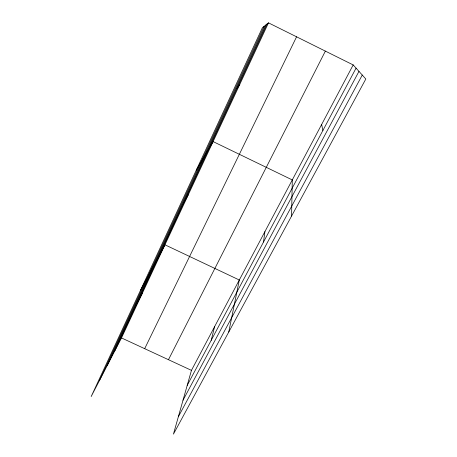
<?xml version="1.0" encoding="UTF-8"?>
<svg xmlns="http://www.w3.org/2000/svg" width="457" height="457" viewBox="0 0 457 457"><rect width="100%" height="100%" fill="white"/><g stroke="black" fill="none" stroke-linecap="round" stroke-linejoin="round"><path stroke-width="0.69" d="M291.577 216.058L292.286 179.927L213.099 141.584L196.253 170.21M263.512 242.033L264.906 231.642M228.768 331.999L239.302 279.998L164.943 244.803L140.362 290.595M211.191 340.339L214.607 326.641M353.181 64.928L191.454 370.359L173.432 434.15L365.823 79.004L353.181 64.928L268.488 22.85L262.409 27.7L91.177 396.533L121.499 337.934L268.488 22.85M99.46 380.532L264.117 26.335M107.315 365.349L265.706 25.072M114.364 351.73L267.099 23.958M144.68 348.68L296.576 36.806M168.467 359.705L325.367 51.11M136.026 305.242L142.515 292.886M187.21 385.388L356.066 68.144M183.023 400.218L358.974 71.378M178.35 416.744L362.27 75.051M183.326 203.736L188.21 194.939M237.052 88.435L239.788 84.368M121.499 337.934L191.454 370.359M321.637 124.493L322.888 130.479"/></g></svg>
